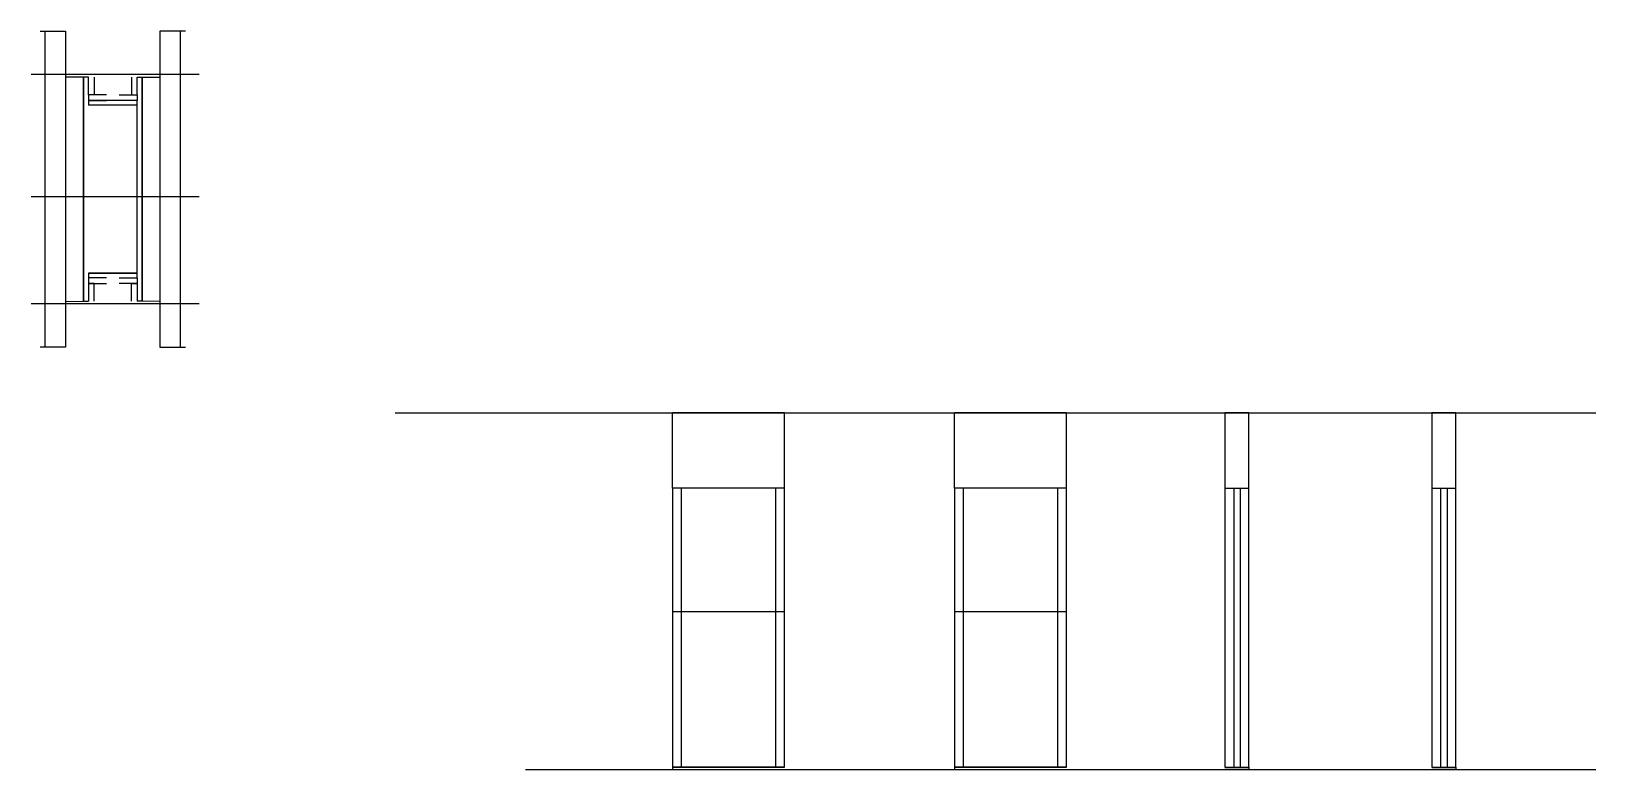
# Model space of a CAD drawing. Header units: metres. Extents: x 7488 to 8716, y 10969 to 11549.
import ezdxf

# ---------------------------------------------------------------- set-up
doc = ezdxf.new("R2010")
doc.units = ezdxf.units.M
for name, color, linetype in [('CHAPA', 7, 'Continuous'), ('COTA', 7, 'Continuous'), ('Hachura', 7, 'Continuous'), ('Madeira', 7, 'Continuous'), ('Nível', 7, 'Continuous'), ('Painéis', 7, 'Continuous'), ('Perfil Metálico', 7, 'Continuous'), ('SARR_2.2x7', 7, 'Continuous'), ('SARRAFO', 7, 'Continuous')]:
    doc.layers.add(name, color=color, linetype=linetype)

msp = doc.modelspace()

# ---------------------------------------------------------------- linework, layer by layer
at = {"layer": 'CHAPA', "color": 7, "lineweight": 25}
for points in [[(7533, 11512.7), (7529, 11512.7), (7529, 11336.7), (7533, 11336.7)], [(7533, 11512.7), (7529, 11512.7), (7529, 11336.7), (7533, 11336.7)], [(7571, 11512.7), (7575, 11512.7), (7575, 11336.7), (7571, 11336.7)], [(7571, 11512.7), (7575, 11512.7), (7575, 11336.7), (7571, 11336.7)], [(7571, 11490.7), (7571, 11494.3), (7533, 11494.3), (7533, 11490.7)], [(7571, 11490.7), (7571, 11494.3), (7533, 11494.3), (7533, 11490.7)], [(7571, 11355.1), (7571, 11358.7), (7533, 11358.7), (7533, 11355.1)], [(7571, 11355.1), (7571, 11358.7), (7533, 11358.7), (7533, 11355.1)]]:
    msp.add_lwpolyline(points, dxfattribs=at)
at = {"layer": 'COTA', "color": 7, "lineweight": 25}
for p, q in [((8079.2, 11249), (7991.2, 11249)), ((7991.2, 11190), (7991.2, 11249)), ((8079.2, 11190), (8079.2, 11249)), ((8300.5, 11249), (8212.5, 11249)), ((8212.5, 11190), (8212.5, 11249)), ((8300.5, 11190), (8300.5, 11249))]:
    msp.add_line(p, q, dxfattribs=at)
for points in [[(8443.6, 11190), (8443.6, 11249), (8424.6, 11249), (8424.6, 11190)], [(8606, 11190), (8606, 11249), (8587, 11249), (8587, 11190)]]:
    msp.add_lwpolyline(points, dxfattribs=at)
at = {"layer": 'Hachura', "color": 7, "lineweight": 25}
for p, q in [((7619.8, 11514.7), (7488, 11514.7)), ((7619.8, 11418.7), (7488, 11418.7)), ((7619.8, 11334.7), (7488, 11334.7))]:
    msp.add_line(p, q, dxfattribs=at)
at = {"layer": 'Madeira', "color": 7, "lineweight": 25}
for points in [[(7515, 11336.6), (7529, 11336.7), (7529, 11512.7), (7515, 11512.6)], [(7589, 11336.6), (7575, 11336.7), (7575, 11512.7), (7589, 11512.6)]]:
    msp.add_lwpolyline(points, dxfattribs=at)
at = {"layer": 'Nível', "color": 7, "lineweight": 25}
for p, q in [((7773.7, 11249), (8715.7, 11249)), ((7875.9, 10969), (8715.7, 10969))]:
    msp.add_line(p, q, dxfattribs=at)
at = {"layer": 'Painéis', "color": 7, "lineweight": 25}
for p, q in [((7991.2, 11190), (7991.2, 10969)), ((8079.2, 11190), (7991.2, 11190)), ((8079.2, 11190), (7991.2, 11190)), ((8079.2, 10971), (8079.2, 11190)), ((8212.5, 11190), (8212.5, 10969)), ((8300.5, 11190), (8212.5, 11190)), ((8300.5, 11190), (8212.5, 11190)), ((8300.5, 10971), (8300.5, 11190)), ((8424.6, 11190), (8424.6, 10971)), ((8424.6, 11190), (8443.6, 11190)), ((8443.6, 10971), (8443.6, 11190)), ((8587, 11190), (8587, 10971)), ((8587, 11190), (8606, 11190)), ((8606, 10971), (8606, 11190)), ((8079.2, 11093), (7991.2, 11093)), ((8300.5, 11093), (8212.5, 11093)), ((7991.2, 10971), (8079.2, 10971)), ((8212.5, 10971), (8300.5, 10971)), ((8424.6, 10971), (8443.6, 10971)), ((8587, 10971), (8606, 10971))]:
    msp.add_line(p, q, dxfattribs=at)
for points in [[(7533, 11358.7), (7571, 11358.7), (7571, 11490.7), (7533, 11490.7)], [(8079.2, 10971), (7991.2, 10971), (7991.2, 10969), (8079.2, 10969)], [(8300.5, 10971), (8212.5, 10971), (8212.5, 10969), (8300.5, 10969)], [(8424.6, 10971), (8443.6, 10971), (8443.6, 10969), (8424.6, 10969)], [(8587, 10971), (8606, 10971), (8606, 10969), (8587, 10969)]]:
    msp.add_lwpolyline(points, dxfattribs=at)
at = {"layer": 'Perfil Metálico', "color": 7, "lineweight": 25}
for points in [[(7495, 11548.7), (7515, 11548.7), (7515, 11300.7), (7495, 11300.7)], [(7511, 11300.7), (7499, 11300.7), (7499, 11548.7), (7511, 11548.7)], [(7609, 11548.7), (7589, 11548.7), (7589, 11300.7), (7609, 11300.7)], [(7593, 11300.7), (7605, 11300.7), (7605, 11548.7), (7593, 11548.7)]]:
    msp.add_lwpolyline(points, dxfattribs=at)
at = {"layer": 'SARR_2.2x7', "color": 7, "lineweight": 25}
for p, q in [((7998.2, 11093), (7998.2, 11190)), ((8072.2, 11093), (8072.2, 11190)), ((8219.5, 11093), (8219.5, 11190)), ((8293.5, 11093), (8293.5, 11190)), ((8431.6, 11190), (8431.6, 10971)), ((8436.6, 11190), (8436.6, 10971)), ((8594, 11190), (8594, 10971)), ((8599, 11190), (8599, 10971)), ((7998.2, 10971), (7998.2, 11093)), ((8072.2, 10971), (8072.2, 11093)), ((8219.5, 10971), (8219.5, 11093)), ((8293.5, 10971), (8293.5, 11093)), ((7998.2, 10971), (7998.2, 10971)), ((8072.2, 10971), (8072.2, 10971)), ((8219.5, 10971), (8219.5, 10971)), ((8293.5, 10971), (8293.5, 10971))]:
    msp.add_line(p, q, dxfattribs=at)
at = {"layer": 'SARRAFO', "color": 7, "lineweight": 25}
for points in [[(7537.4, 11512.7), (7537.4, 11498.7), (7533, 11498.7), (7533, 11512.7)], [(7566.6, 11512.7), (7566.6, 11498.7), (7571, 11498.7), (7571, 11512.7)], [(7547, 11498.7), (7533, 11498.7), (7533, 11494.3), (7547, 11494.3)], [(7557, 11498.7), (7571, 11498.7), (7571, 11494.3), (7557, 11494.3)], [(7547, 11355.1), (7533, 11355.1), (7533, 11350.7), (7547, 11350.7)], [(7537.4, 11336.7), (7537.4, 11350.7), (7533, 11350.7), (7533, 11336.7)], [(7557, 11355.1), (7571, 11355.1), (7571, 11350.7), (7557, 11350.7)], [(7566.6, 11336.7), (7566.6, 11350.7), (7571, 11350.7), (7571, 11336.7)]]:
    msp.add_lwpolyline(points, dxfattribs=at)

doc.saveas('drawing.dxf')
